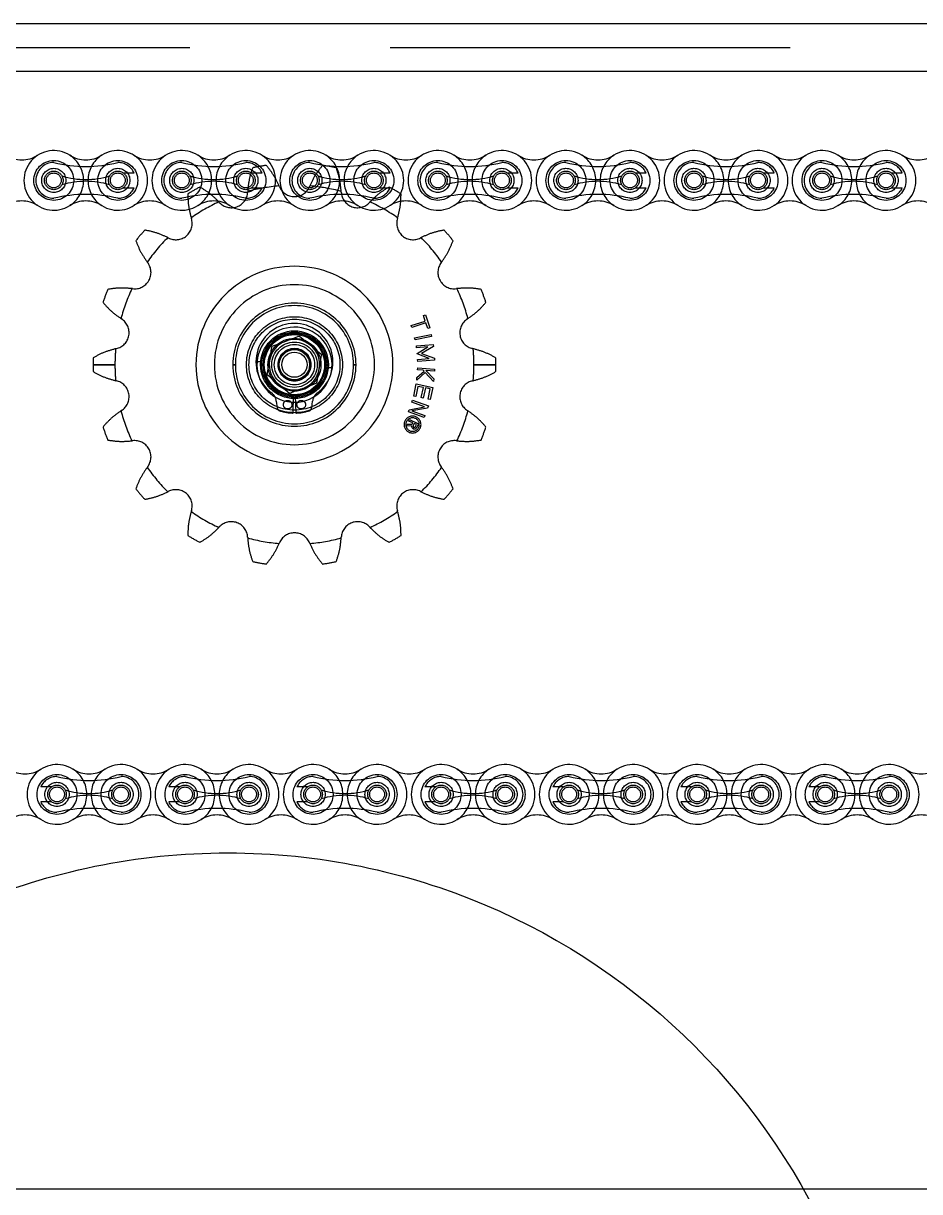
# Model space of a CAD drawing. Header units: metres. Extents: x 0 to 21025, y 0 to 14850.
# Drawn here: x 5705.9 to 5883.7, y 13054.9 to 13286.7 of the extents above; entities that cross this region are included whole.
import ezdxf

# ---------------------------------------------------------------- set-up
doc = ezdxf.new("R2010")
doc.units = ezdxf.units.M
doc.header["$LTSCALE"] = 25
doc.linetypes.add('HIDDEN2', pattern=[4.7625, 3.175, -1.5875])
doc.linetypes.add('PHANTOM', pattern=[63.5, 31.75, -6.35, 6.35, -6.35, 6.35, -6.35])
for name, color, linetype in [('SL4', 4, 'Continuous'), ('SRE', 2, 'PHANTOM'), ('ST1', 7, 'HIDDEN2')]:
    doc.layers.add(name, color=color, linetype=linetype)

msp = doc.modelspace()

# ---------------------------------------------------------------- linework, layer by layer
at = {"layer": 'SL4'}
for p, q in [((5540.514, 13286.681), (6485.517, 13286.681)), ((6490.514, 13277.156), (5540.514, 13277.156)), ((5755.232, 13222.639), (5757.94, 13223.641)), ((5760.647, 13224.642), (5762.868, 13222.798)), ((5758.701, 13213.26), (5756.48, 13215.104)), ((5764.116, 13215.263), (5761.409, 13214.262)), ((5588.014, 13055.444), (6490.514, 13055.444))]:
    msp.add_line(p, q, dxfattribs=at)
for radius in [6, 3, 2.5]:
    msp.add_circle((5759.674, 13218.951), radius, dxfattribs=at)
for start, end in [(110.29785, 170.29785), (50.29785, 110.29785), (350.29785, 50.29785), (170.29785, 230.29785), (290.29785, 350.29785), (230.29785, 290.29785)]:
    msp.add_arc((5759.674, 13218.951), 5, start, end, dxfattribs=at)
for points, knots in [([(5754.746, 13219.794), (5754.79, 13220.053), (5754.955, 13221.016), (5755.115, 13221.953), (5755.232, 13222.639)], [0, 0, 0, 0, 0.2686336, 1, 1, 1, 1]), ([(5757.94, 13223.641), (5758.004, 13223.664), (5758.918, 13224.003), (5759.814, 13224.334), (5760.647, 13224.642)], [0, 0, 0, 0, 0.0702006, 1, 1, 1, 1]), ([(5762.868, 13222.798), (5762.921, 13222.754), (5763.671, 13222.132), (5764.406, 13221.521), (5765.089, 13220.954)], [0, 0, 0, 0, 0.0702006, 1, 1, 1, 1]), ([(5764.603, 13218.109), (5764.647, 13218.367), (5764.812, 13219.33), (5764.972, 13220.268), (5765.089, 13220.954)], [0, 0, 0, 0, 0.26863361, 1, 1, 1, 1]), ([(5754.259, 13216.948), (5754.3, 13217.187), (5754.459, 13218.115), (5754.623, 13219.078), (5754.746, 13219.794)], [0, 0, 0, 0, 0.2575513, 1, 1, 1, 1]), ([(5764.116, 13215.263), (5764.157, 13215.502), (5764.316, 13216.429), (5764.48, 13217.393), (5764.603, 13218.109)], [0, 0, 0, 0, 0.2575513, 1, 1, 1, 1]), ([(5756.48, 13215.104), (5756.428, 13215.148), (5755.678, 13215.771), (5754.943, 13216.381), (5754.259, 13216.948)], [0, 0, 0, 0, 0.07020058, 1, 1, 1, 1]), ([(5761.409, 13214.262), (5761.344, 13214.238), (5760.43, 13213.9), (5759.534, 13213.568), (5758.701, 13213.26)], [0, 0, 0, 0, 0.0702006, 1, 1, 1, 1])]:
    msp.add_open_spline(points, degree=3, knots=knots, dxfattribs=at)
at = {"layer": 'SRE'}
msp.add_circle((5746.457, 12991.039), 131.043, dxfattribs=at)
at = {"layer": 'ST1'}
for p, q in [((5540.514, 13281.919), (6540.514, 13281.919)), ((6540.514, 13277.156), (5540.514, 13277.156)), ((5725.735, 13256.997), (5727.859, 13256.997)), ((5751.135, 13256.997), (5753.259, 13256.997)), ((5776.535, 13256.997), (5778.659, 13256.997)), ((5801.935, 13256.997), (5804.059, 13256.997)), ((5827.335, 13256.997), (5829.459, 13256.997)), ((5852.735, 13256.997), (5854.859, 13256.997)), ((5878.135, 13256.997), (5880.259, 13256.997)), ((5725.735, 13254.045), (5727.859, 13254.045)), ((5751.135, 13254.045), (5753.259, 13254.045)), ((5776.535, 13254.045), (5778.659, 13254.045)), ((5801.935, 13254.045), (5804.059, 13254.045)), ((5827.335, 13254.045), (5829.459, 13254.045)), ((5852.735, 13254.045), (5854.859, 13254.045)), ((5878.135, 13254.045), (5880.259, 13254.045)), ((5782.842, 13226.705), (5785.633, 13227.613)), ((5785.757, 13227.231), (5782.966, 13226.324)), ((5785.271, 13228.724), (5785.662, 13228.851)), ((5785.633, 13227.613), (5785.271, 13228.724)), ((5785.662, 13228.851), (5786.509, 13226.249)), ((5786.119, 13226.122), (5785.757, 13227.231)), ((5782.966, 13226.324), (5782.842, 13226.705)), ((5783.52, 13224.268), (5786.791, 13224.967)), ((5786.509, 13226.249), (5786.119, 13226.122)), ((5786.791, 13224.967), (5786.875, 13224.575)), ((5783.604, 13223.875), (5783.52, 13224.268)), ((5786.875, 13224.575), (5783.604, 13223.875)), ((5783.868, 13222.686), (5787.2, 13222.985)), ((5783.903, 13222.287), (5783.868, 13222.686)), ((5787.2, 13222.985), (5787.236, 13222.583)), ((5786.165, 13222.487), (5783.903, 13222.287)), ((5784.005, 13221.148), (5786.165, 13222.487)), ((5784.009, 13221.105), (5784.005, 13221.148)), ((5786.372, 13220.17), (5784.009, 13221.105)), ((5787.236, 13222.583), (5784.892, 13221.205)), ((5784.892, 13221.205), (5787.443, 13220.265)), ((5724.067, 13218.951), (5719.734, 13218.951)), ((5719.734, 13218.951), (5724.067, 13218.951)), ((5719.734, 13218.951), (5724.067, 13218.951)), ((5724.067, 13218.951), (5719.734, 13218.951)), ((5747.459, 13218.951), (5747.948, 13218.951)), ((5747.948, 13218.951), (5747.459, 13218.951)), ((5747.948, 13218.951), (5747.459, 13218.951)), ((5747.459, 13218.951), (5747.948, 13218.951)), ((5753.224, 13219.516), (5752.25, 13219.601)), ((5752.25, 13219.601), (5753.224, 13219.516)), ((5752.25, 13219.601), (5753.224, 13219.516)), ((5753.224, 13219.516), (5752.25, 13219.601)), ((5767.098, 13218.302), (5766.125, 13218.387)), ((5766.125, 13218.387), (5767.098, 13218.302)), ((5766.125, 13218.387), (5767.098, 13218.302)), ((5767.098, 13218.302), (5766.125, 13218.387)), ((5771.401, 13218.951), (5771.889, 13218.951)), ((5771.889, 13218.951), (5771.401, 13218.951)), ((5771.889, 13218.951), (5771.401, 13218.951)), ((5771.401, 13218.951), (5771.889, 13218.951)), ((5784.097, 13217.936), (5784.127, 13218.336)), ((5784.111, 13219.966), (5786.372, 13220.17)), ((5784.146, 13219.571), (5784.111, 13219.966)), ((5784.127, 13218.336), (5787.464, 13218.085)), ((5787.478, 13219.871), (5784.146, 13219.571)), ((5787.464, 13218.085), (5787.433, 13217.685)), ((5787.443, 13220.265), (5787.478, 13219.871)), ((5799.614, 13218.951), (5795.282, 13218.951)), ((5795.282, 13218.951), (5799.614, 13218.951)), ((5795.282, 13218.951), (5799.614, 13218.951)), ((5799.614, 13218.951), (5795.282, 13218.951)), ((5785.616, 13217.402), (5783.942, 13215.885)), ((5783.942, 13215.885), (5783.98, 13216.382)), ((5783.98, 13216.382), (5785.381, 13217.651)), ((5785.191, 13217.854), (5784.097, 13217.936)), ((5785.381, 13217.651), (5785.191, 13217.854)), ((5787.278, 13215.634), (5785.616, 13217.402)), ((5785.734, 13217.813), (5787.316, 13216.131)), ((5787.433, 13217.685), (5785.734, 13217.813)), ((5787.316, 13216.131), (5787.278, 13215.634)), ((5783.33, 13212.729), (5783.835, 13215.134)), ((5784.154, 13214.656), (5783.732, 13212.644)), ((5783.835, 13215.134), (5787.11, 13214.447)), ((5785.253, 13214.426), (5784.154, 13214.656)), ((5784.83, 13212.414), (5785.253, 13214.426)), ((5785.654, 13214.342), (5785.232, 13212.33)), ((5786.626, 13214.138), (5785.654, 13214.342)), ((5786.203, 13212.126), (5786.626, 13214.138)), ((5787.11, 13214.447), (5786.605, 13212.041)), ((5756.078, 13211.749), (5756.253, 13210.418)), ((5759.424, 13209.354), (5759.513, 13212.753)), ((5759.836, 13212.753), (5759.924, 13209.354)), ((5763.095, 13210.418), (5763.27, 13211.749)), ((5782.965, 13211.532), (5783.1, 13211.91)), ((5785.507, 13210.625), (5782.965, 13211.532)), ((5783.1, 13211.91), (5786.251, 13210.786)), ((5783.732, 13212.644), (5783.33, 13212.729)), ((5785.232, 13212.33), (5784.83, 13212.414)), ((5786.605, 13212.041), (5786.203, 13212.126)), ((5782.275, 13209.595), (5782.427, 13210.023)), ((5785.427, 13208.473), (5782.275, 13209.595)), ((5782.427, 13210.023), (5785.507, 13210.625)), ((5786.092, 13210.341), (5782.952, 13209.779)), ((5782.952, 13209.779), (5785.561, 13208.851)), ((5785.561, 13208.851), (5785.427, 13208.473)), ((5786.251, 13210.786), (5786.092, 13210.341)), ((5781.873, 13206.778), (5782.043, 13207.138)), ((5782.902, 13206.802), (5781.873, 13206.778)), ((5782.043, 13207.138), (5783.024, 13207.161)), ((5782.378, 13207.765), (5782.519, 13208.062)), ((5783.139, 13207.405), (5782.378, 13207.765)), ((5782.519, 13208.062), (5784.288, 13207.225)), ((5783.024, 13207.161), (5783.139, 13207.405)), ((5783.35, 13206.556), (5783.216, 13206.274)), ((5783.224, 13206.27), (5783.358, 13206.553)), ((5783.427, 13207.282), (5783.237, 13206.881)), ((5783.87, 13207.072), (5783.427, 13207.282)), ((5783.683, 13206.676), (5783.87, 13207.072)), ((5784.288, 13207.225), (5783.977, 13206.568)), ((5711.46, 13135.162), (5709.337, 13135.162)), ((5736.86, 13135.162), (5734.737, 13135.162)), ((5762.26, 13135.162), (5760.137, 13135.162)), ((5787.66, 13135.162), (5785.537, 13135.162)), ((5813.06, 13135.162), (5810.937, 13135.162)), ((5838.46, 13135.162), (5836.337, 13135.162)), ((5863.86, 13135.162), (5861.737, 13135.162)), ((5711.46, 13132.21), (5709.337, 13132.21)), ((5736.86, 13132.21), (5734.737, 13132.21)), ((5762.26, 13132.21), (5760.137, 13132.21)), ((5787.66, 13132.21), (5785.537, 13132.21)), ((5813.06, 13132.21), (5810.937, 13132.21)), ((5838.46, 13132.21), (5836.337, 13132.21)), ((5863.86, 13132.21), (5861.737, 13132.21)), ((5540.514, 13055.444), (6540.514, 13055.444))]:
    msp.add_line(p, q, dxfattribs=at)
for centre, radius in [((5711.928, 13255.521), 3.96), ((5711.928, 13255.521), 2.399), ((5711.928, 13255.521), 1.845), ((5724.628, 13255.521), 3.96), ((5724.628, 13255.521), 2.399), ((5724.628, 13255.521), 1.845), ((5737.328, 13255.521), 3.96), ((5737.328, 13255.521), 2.399), ((5737.328, 13255.521), 1.845), ((5750.028, 13255.521), 3.96), ((5750.028, 13255.521), 2.399), ((5750.028, 13255.521), 1.845), ((5762.728, 13255.521), 3.96), ((5762.728, 13255.521), 2.398), ((5762.728, 13255.521), 1.845), ((5775.428, 13255.521), 3.96), ((5775.428, 13255.521), 2.398), ((5775.428, 13255.521), 1.845), ((5788.128, 13255.521), 3.96), ((5788.128, 13255.521), 2.398), ((5788.128, 13255.521), 1.845), ((5800.828, 13255.521), 3.96), ((5800.828, 13255.521), 2.398), ((5800.828, 13255.521), 1.845), ((5813.528, 13255.521), 3.96), ((5813.528, 13255.521), 2.399), ((5813.528, 13255.521), 1.845), ((5826.228, 13255.521), 3.96), ((5826.228, 13255.521), 2.399), ((5826.228, 13255.521), 1.845), ((5838.928, 13255.521), 3.96), ((5838.928, 13255.521), 2.399), ((5838.928, 13255.521), 1.845), ((5851.628, 13255.521), 3.96), ((5851.628, 13255.521), 2.399), ((5851.628, 13255.521), 1.845), ((5864.328, 13255.521), 3.96), ((5864.328, 13255.521), 2.398), ((5864.328, 13255.521), 1.845), ((5877.028, 13255.521), 3.96), ((5877.028, 13255.521), 2.398), ((5877.028, 13255.521), 1.845), ((5711.928, 13255.521), 1.476), ((5724.628, 13255.521), 1.476), ((5737.328, 13255.521), 1.476), ((5750.028, 13255.521), 1.476), ((5762.728, 13255.521), 1.476), ((5775.428, 13255.521), 1.476), ((5788.128, 13255.521), 1.476), ((5800.828, 13255.521), 1.476), ((5813.528, 13255.521), 1.476), ((5826.228, 13255.521), 1.476), ((5838.928, 13255.521), 1.476), ((5851.628, 13255.521), 1.476), ((5864.328, 13255.521), 1.476), ((5877.028, 13255.521), 1.476), ((5759.674, 13218.951), 9.525), ((5759.674, 13218.951), 9.025), ((5759.674, 13218.951), 6.725), ((5759.674, 13218.951), 6.725), ((5759.674, 13218.951), 6.475), ((5759.674, 13218.951), 6.2), ((5759.674, 13218.951), 5.975), ((5759.674, 13218.951), 5.25), ((5759.674, 13218.951), 5.25), ((5759.674, 13218.951), 4.5), ((5759.674, 13218.951), 4), ((5759.674, 13218.951), 3.25), ((5759.674, 13218.951), 3.25), ((5759.674, 13218.951), 3.2), ((5758.324, 13211.015), 0.85), ((5761.024, 13211.015), 0.85), ((5712.567, 13133.686), 3.96), ((5725.267, 13133.686), 3.96), ((5737.967, 13133.686), 3.96), ((5750.667, 13133.686), 3.96), ((5763.367, 13133.686), 3.96), ((5776.067, 13133.686), 3.96), ((5788.767, 13133.686), 3.96), ((5801.467, 13133.686), 3.96), ((5814.167, 13133.686), 3.96), ((5826.867, 13133.686), 3.96), ((5839.567, 13133.686), 3.96), ((5852.267, 13133.686), 3.96), ((5864.967, 13133.686), 3.96), ((5877.667, 13133.686), 3.96), ((5712.567, 13133.686), 2.398), ((5712.567, 13133.686), 1.845), ((5712.567, 13133.686), 1.476), ((5725.267, 13133.686), 2.398), ((5725.267, 13133.686), 1.845), ((5725.267, 13133.686), 1.476), ((5737.967, 13133.686), 2.399), ((5737.967, 13133.686), 1.845), ((5737.967, 13133.686), 1.476), ((5750.667, 13133.686), 2.399), ((5750.667, 13133.686), 1.845), ((5750.667, 13133.686), 1.476), ((5763.367, 13133.686), 2.398), ((5763.367, 13133.686), 1.845), ((5763.367, 13133.686), 1.476), ((5776.067, 13133.686), 2.398), ((5776.067, 13133.686), 1.845), ((5776.067, 13133.686), 1.476), ((5788.767, 13133.686), 2.398), ((5788.767, 13133.686), 1.845), ((5788.767, 13133.686), 1.476), ((5801.467, 13133.686), 2.398), ((5801.467, 13133.686), 1.845), ((5801.467, 13133.686), 1.476), ((5814.167, 13133.686), 2.398), ((5814.167, 13133.686), 1.845), ((5814.167, 13133.686), 1.476), ((5826.867, 13133.686), 2.398), ((5826.867, 13133.686), 1.845), ((5826.867, 13133.686), 1.476), ((5839.567, 13133.686), 2.399), ((5839.567, 13133.686), 1.845), ((5839.567, 13133.686), 1.476), ((5852.267, 13133.686), 2.399), ((5852.267, 13133.686), 1.845), ((5852.267, 13133.686), 1.476), ((5864.967, 13133.686), 2.399), ((5864.967, 13133.686), 1.845), ((5864.967, 13133.686), 1.476), ((5877.667, 13133.686), 2.399), ((5877.667, 13133.686), 1.845), ((5877.667, 13133.686), 1.476)]:
    msp.add_circle(centre, radius, dxfattribs=at)
for centre, radius, start, end in [((5705.578, 13265.514), 5.92, 237.56669, 302.43331), ((5711.928, 13255.521), 5.92, 57.56669, 302.43331), ((5718.278, 13265.514), 5.92, 237.56669, 302.43331), ((5711.928, 13255.521), 5.92, 302.43324, 57.56676), ((5724.628, 13255.521), 5.92, 122.43324, 237.56676), ((5724.628, 13255.521), 5.92, 237.56669, 122.43331), ((5730.978, 13265.514), 5.92, 237.56669, 302.43331), ((5737.328, 13255.521), 5.92, 57.56669, 302.43331), ((5743.678, 13265.514), 5.92, 237.56669, 302.43331), ((5737.328, 13255.521), 5.92, 302.43324, 57.56676), ((5750.028, 13255.521), 5.92, 122.43324, 237.56676), ((5750.028, 13255.521), 5.92, 237.56669, 122.43331), ((5756.378, 13265.514), 5.92, 237.56669, 302.43331), ((5762.728, 13255.521), 5.92, 57.56669, 302.43331), ((5769.078, 13265.514), 5.92, 237.56669, 302.43331), ((5762.728, 13255.521), 5.92, 302.43324, 57.56676), ((5775.428, 13255.521), 5.92, 122.43324, 237.56676), ((5775.428, 13255.521), 5.92, 237.56669, 122.43331), ((5781.778, 13265.514), 5.92, 237.56669, 302.43331), ((5788.128, 13255.521), 5.92, 57.56669, 302.43331), ((5794.478, 13265.514), 5.92, 237.56669, 302.43331), ((5788.128, 13255.521), 5.92, 302.43324, 57.56676), ((5800.828, 13255.521), 5.92, 122.43324, 237.56676), ((5800.828, 13255.521), 5.92, 237.56669, 122.43331), ((5807.178, 13265.514), 5.92, 237.56669, 302.43331), ((5813.528, 13255.521), 5.92, 57.56669, 302.43331), ((5819.878, 13265.514), 5.92, 237.56669, 302.43331), ((5813.528, 13255.521), 5.92, 302.43324, 57.56676), ((5826.228, 13255.521), 5.92, 122.43324, 237.56676), ((5826.228, 13255.521), 5.92, 237.56669, 122.43331), ((5832.578, 13265.514), 5.92, 237.56669, 302.43331), ((5838.928, 13255.521), 5.92, 57.56669, 302.43331), ((5845.278, 13265.514), 5.92, 237.56669, 302.43331), ((5838.928, 13255.521), 5.92, 302.43324, 57.56676), ((5851.628, 13255.521), 5.92, 122.43324, 237.56676), ((5851.628, 13255.521), 5.92, 237.56669, 122.43331), ((5857.978, 13265.514), 5.92, 237.56669, 302.43331), ((5864.328, 13255.521), 5.92, 57.56669, 302.43331), ((5870.678, 13265.514), 5.92, 237.56669, 302.43331), ((5864.328, 13255.521), 5.92, 302.43324, 57.56676), ((5877.028, 13255.521), 5.92, 122.43324, 237.56676), ((5877.028, 13255.521), 5.92, 237.56669, 122.43331), ((5883.378, 13265.514), 5.92, 237.56669, 302.43331), ((5711.928, 13255.521), 3.552, 90, 270), ((5718.278, 13284.618), 26.322, 256.04015, 283.95985), ((5724.628, 13255.521), 3.552, 24.55336, 90), ((5737.328, 13255.521), 3.552, 90, 270), ((5743.678, 13284.618), 26.322, 256.04015, 283.95985), ((5750.028, 13255.521), 3.552, 24.55336, 90), ((5759.674, 13218.951), 39.94, 98.03204, 101.96796), ((5762.728, 13255.521), 3.552, 90, 270), ((5769.078, 13284.618), 26.322, 256.04015, 283.95985), ((5759.674, 13218.951), 39.94, 78.03204, 81.96796), ((5775.428, 13255.521), 3.552, 24.55336, 90), ((5788.128, 13255.521), 3.552, 90, 270), ((5794.478, 13284.618), 26.322, 256.04015, 283.95985), ((5800.828, 13255.521), 3.552, 24.55336, 90), ((5813.528, 13255.521), 3.552, 90, 270), ((5819.878, 13284.618), 26.322, 256.04015, 283.95985), ((5826.228, 13255.521), 3.552, 24.55336, 90), ((5838.928, 13255.521), 3.552, 90, 270), ((5845.278, 13284.618), 26.322, 256.04015, 283.95985), ((5851.628, 13255.521), 3.552, 24.55336, 90), ((5864.328, 13255.521), 3.552, 90, 270), ((5870.678, 13284.618), 26.322, 256.04015, 283.95985), ((5877.028, 13255.521), 3.552, 24.55336, 90), ((5718.278, 13271.874), 16.175, 252.993, 287.007), ((5718.278, 13239.169), 16.175, 72.993, 107.007), ((5743.678, 13271.874), 16.175, 252.993, 287.007), ((5743.678, 13239.169), 16.175, 72.993, 107.007), ((5769.078, 13271.874), 16.175, 252.993, 287.007), ((5769.078, 13239.169), 16.175, 72.993, 107.007), ((5794.478, 13271.874), 16.175, 252.993, 287.007), ((5794.478, 13239.169), 16.175, 72.993, 107.007), ((5819.878, 13271.874), 16.175, 252.993, 287.007), ((5819.878, 13239.169), 16.175, 72.993, 107.007), ((5845.278, 13271.874), 16.175, 252.993, 287.007), ((5845.278, 13239.169), 16.175, 72.993, 107.007), ((5870.678, 13271.874), 16.175, 252.993, 287.007), ((5870.678, 13239.169), 16.175, 72.993, 107.007), ((5718.278, 13226.424), 26.322, 76.04015, 103.95985), ((5724.628, 13255.521), 3.552, 270, 335.44664), ((5743.678, 13226.424), 26.322, 76.04015, 103.95985), ((5759.674, 13218.951), 39.94, 118.03204, 121.96796), ((5747.157, 13253.341), 3.238, 222.5, 357.5), ((5750.028, 13255.521), 3.552, 270, 335.44664), ((5765.768, 13252.529), 15.39, 177.01769, 177.5), ((5759.674, 13218.951), 35.607, 94.90066, 105.09934), ((5759.674, 13218.951), 35.607, 94.90066, 105.09934), ((5759.674, 13218.951), 35.607, 94.90066, 105.09934), ((5759.674, 13218.951), 35.607, 94.90066, 105.09934), ((5742.464, 13248.42), 15.39, 22.5, 22.98231), ((5759.674, 13255.548), 3.238, 202.5, 337.5), ((5776.884, 13248.42), 15.39, 157.01769, 157.5), ((5759.674, 13218.951), 35.607, 74.90066, 85.09934), ((5759.674, 13218.951), 35.607, 74.90066, 85.09934), ((5759.674, 13218.951), 35.607, 74.90066, 85.09934), ((5759.674, 13218.951), 35.607, 74.90066, 85.09934), ((5769.078, 13226.424), 26.322, 76.04015, 103.95985), ((5753.581, 13252.529), 15.39, 2.5, 2.98231), ((5772.191, 13253.341), 3.238, 182.5, 317.5), ((5775.428, 13255.521), 3.552, 270, 335.44664), ((5759.674, 13218.951), 39.94, 58.03204, 61.96796), ((5794.478, 13226.424), 26.322, 76.04015, 103.95985), ((5800.828, 13255.521), 3.552, 270, 335.44664), ((5819.878, 13226.424), 26.322, 76.04015, 103.95985), ((5826.228, 13255.521), 3.552, 270, 335.44664), ((5845.278, 13226.424), 26.322, 76.04015, 103.95985), ((5851.628, 13255.521), 3.552, 270, 335.44664), ((5870.678, 13226.424), 26.322, 76.04015, 103.95985), ((5877.028, 13255.521), 3.552, 270, 335.44664), ((5705.578, 13245.528), 5.92, 57.56669, 122.43331), ((5718.278, 13245.528), 5.92, 57.56669, 122.43331), ((5730.978, 13245.528), 5.92, 57.56669, 122.43331), ((5759.674, 13218.951), 35.607, 114.90066, 125.09934), ((5759.674, 13218.951), 35.607, 114.90066, 125.09934), ((5759.674, 13218.951), 35.607, 114.90066, 125.09934), ((5759.674, 13218.951), 35.607, 114.90066, 125.09934), ((5743.678, 13245.528), 5.92, 57.56669, 122.43331), ((5733.423, 13240.756), 15.39, 42.5, 42.98231), ((5756.378, 13245.528), 5.92, 57.56669, 122.43331), ((5769.078, 13245.528), 5.92, 57.56669, 122.43331), ((5785.925, 13240.756), 15.39, 137.01769, 137.5), ((5759.674, 13218.951), 35.607, 54.90066, 65.09934), ((5759.674, 13218.951), 35.607, 54.90066, 65.09934), ((5759.674, 13218.951), 35.607, 54.90066, 65.09934), ((5759.674, 13218.951), 35.607, 54.90066, 65.09934), ((5781.778, 13245.528), 5.92, 57.56669, 122.43331), ((5794.478, 13245.528), 5.92, 57.56669, 122.43331), ((5807.178, 13245.528), 5.92, 57.56669, 122.43331), ((5819.878, 13245.528), 5.92, 57.56669, 122.43331), ((5832.578, 13245.528), 5.92, 57.56669, 122.43331), ((5845.278, 13245.528), 5.92, 57.56669, 122.43331), ((5857.978, 13245.528), 5.92, 57.56669, 122.43331), ((5870.678, 13245.528), 5.92, 57.56669, 122.43331), ((5883.378, 13245.528), 5.92, 57.56669, 122.43331), ((5736.15, 13246.986), 3.238, 242.5, 17.5), ((5753.916, 13252.588), 15.39, 197.01769, 197.5), ((5783.198, 13246.986), 3.238, 162.5, 297.5), ((5765.432, 13252.588), 15.39, 342.5, 342.98231), ((5759.674, 13218.951), 39.94, 138.03204, 141.96796), ((5759.674, 13218.951), 35.607, 134.90066, 145.09934), ((5759.674, 13218.951), 35.607, 134.90066, 145.09934), ((5759.674, 13218.951), 35.607, 134.90066, 145.09934), ((5759.674, 13218.951), 35.607, 134.90066, 145.09934), ((5727.548, 13230.463), 15.39, 62.5, 62.98231), ((5791.8, 13230.463), 15.39, 117.01769, 117.5), ((5759.674, 13218.951), 35.607, 34.90066, 45.09934), ((5759.674, 13218.951), 35.607, 34.90066, 45.09934), ((5759.674, 13218.951), 35.607, 34.90066, 45.09934), ((5759.674, 13218.951), 35.607, 34.90066, 45.09934), ((5759.674, 13218.951), 39.94, 38.03204, 41.96796), ((5727.98, 13237.25), 3.238, 262.5, 37.5), ((5742.759, 13248.59), 15.39, 217.01769, 217.5), ((5791.368, 13237.25), 3.238, 142.5, 277.5), ((5776.589, 13248.59), 15.39, 322.5, 322.98231), ((5759.674, 13218.951), 19.544, 0, 180), ((5759.674, 13218.951), 15.88, 0, 180), ((5759.674, 13218.951), 39.94, 158.03204, 161.96796), ((5759.674, 13218.951), 35.607, 154.90066, 165.09934), ((5759.674, 13218.951), 35.607, 154.90066, 165.09934), ((5759.674, 13218.951), 35.607, 154.90066, 165.09934), ((5759.674, 13218.951), 35.607, 154.90066, 165.09934), ((5725.549, 13218.781), 15.39, 82.5, 82.98231), ((5793.8, 13218.781), 15.39, 97.01769, 97.5), ((5759.674, 13218.951), 35.607, 14.90066, 25.09934), ((5759.674, 13218.951), 35.607, 14.90066, 25.09934), ((5759.674, 13218.951), 35.607, 14.90066, 25.09934), ((5759.674, 13218.951), 35.607, 14.90066, 25.09934), ((5759.674, 13218.951), 39.94, 18.03204, 21.96796), ((5759.674, 13218.951), 12.215, 0, 180), ((5759.674, 13218.951), 11.726, 0, 180), ((5759.674, 13218.951), 11.726, 0, 180), ((5759.674, 13218.951), 11.726, 0, 180), ((5759.674, 13218.951), 11.726, 0, 180), ((5723.633, 13225.306), 3.238, 282.5, 57.5), ((5733.642, 13241.017), 15.39, 237.01769, 237.5), ((5795.715, 13225.306), 3.238, 122.5, 257.5), ((5785.706, 13241.017), 15.39, 302.5, 302.98231), ((5759.674, 13219.508), 7.643, 306.50645, 233.49355), ((5759.674, 13218.951), 7.452, 355, 175), ((5759.674, 13218.951), 7.452, 355, 175), ((5759.674, 13218.951), 7.452, 355, 175), ((5759.674, 13218.951), 7.452, 355, 175), ((5759.674, 13218.951), 6.2, 271.49225, 268.50775), ((5759.674, 13218.951), 39.94, 178.03204, 180), ((5759.674, 13218.951), 35.607, 174.90066, 180), ((5759.674, 13218.951), 35.607, 174.90066, 180), ((5759.674, 13218.951), 35.607, 174.90066, 180), ((5759.674, 13218.951), 35.607, 174.90066, 180), ((5727.665, 13207.119), 15.39, 102.5, 102.98231), ((5791.683, 13207.119), 15.39, 77.01769, 77.5), ((5759.674, 13218.951), 35.607, 0, 5.09934), ((5759.674, 13218.951), 35.607, 0, 5.09934), ((5759.674, 13218.951), 35.607, 0, 5.09934), ((5759.674, 13218.951), 35.607, 0, 5.09934), ((5759.674, 13218.951), 39.94, 0, 1.96796), ((5759.674, 13218.951), 39.94, 180, 181.96796), ((5759.674, 13218.951), 35.607, 180, 185.09934), ((5759.674, 13218.951), 35.607, 180, 185.09934), ((5759.674, 13218.951), 35.607, 180, 185.09934), ((5759.674, 13218.951), 35.607, 180, 185.09934), ((5759.674, 13218.951), 19.544, 180, 0), ((5759.674, 13218.951), 15.88, 180, 0), ((5759.674, 13218.951), 12.215, 180, 0), ((5759.674, 13218.951), 11.726, 180, 0), ((5759.674, 13218.951), 11.726, 180, 0), ((5759.674, 13218.951), 11.726, 180, 0), ((5759.674, 13218.951), 11.726, 180, 0), ((5759.674, 13218.951), 7.452, 175, 355), ((5759.674, 13218.951), 7.452, 175, 355), ((5759.674, 13218.951), 7.452, 175, 355), ((5759.674, 13218.951), 7.452, 175, 355), ((5759.674, 13218.951), 35.607, 354.90066, 0), ((5759.674, 13218.951), 35.607, 354.90066, 0), ((5759.674, 13218.951), 35.607, 354.90066, 0), ((5759.674, 13218.951), 35.607, 354.90066, 0), ((5759.674, 13218.951), 39.94, 358.03204, 0), ((5727.665, 13230.783), 15.39, 257.01769, 257.5), ((5723.633, 13212.596), 3.238, 302.5, 77.5), ((5795.715, 13212.596), 3.238, 102.5, 237.5), ((5791.683, 13230.783), 15.39, 282.5, 282.98231), ((5753.7, 13211.436), 2.398, 7.5, 53.49355), ((5765.648, 13211.436), 2.398, 126.50645, 172.5), ((5733.642, 13196.885), 15.39, 122.5, 122.98231), ((5759.674, 13218.951), 35.607, 194.90066, 205.09934), ((5759.674, 13218.951), 35.607, 194.90066, 205.09934), ((5759.674, 13218.951), 35.607, 194.90066, 205.09934), ((5759.674, 13218.951), 35.607, 194.90066, 205.09934), ((5756.997, 13210.516), 0.75, 187.5, 252.39018), ((5759.674, 13218.951), 9.6, 252.39018, 268.50775), ((5759.674, 13218.951), 9.6, 271.49225, 287.60982), ((5762.352, 13210.516), 0.75, 287.60982, 352.5), ((5783.109, 13207.071), 1.673, 90, 270), ((5783.109, 13207.071), 1.673, 270, 90), ((5759.674, 13218.951), 35.607, 334.90066, 345.09934), ((5759.674, 13218.951), 35.607, 334.90066, 345.09934), ((5759.674, 13218.951), 35.607, 334.90066, 345.09934), ((5759.674, 13218.951), 35.607, 334.90066, 345.09934), ((5785.706, 13196.885), 15.39, 57.01769, 57.5), ((5759.674, 13218.951), 39.94, 198.03204, 201.96796), ((5783.109, 13207.071), 1.339, 90, 270), ((5783.459, 13206.776), 0.558, 177.38053, 244.22985), ((5783.109, 13207.071), 1.339, 270, 90), ((5783.459, 13206.776), 0.245, 154.69547, 243.64226), ((5783.459, 13206.776), 0.558, 245.12571, 338.07454), ((5783.459, 13206.776), 0.245, 245.69677, 336.02659), ((5759.674, 13218.951), 39.94, 338.03204, 341.96796), ((5725.549, 13219.122), 15.39, 277.01769, 277.5), ((5727.98, 13200.653), 3.238, 322.5, 97.5), ((5791.368, 13200.653), 3.238, 82.5, 217.5), ((5793.8, 13219.122), 15.39, 262.5, 262.98231), ((5742.759, 13189.312), 15.39, 142.5, 142.98231), ((5759.674, 13218.951), 35.607, 214.90066, 225.09934), ((5759.674, 13218.951), 35.607, 214.90066, 225.09934), ((5759.674, 13218.951), 35.607, 214.90066, 225.09934), ((5759.674, 13218.951), 35.607, 214.90066, 225.09934), ((5759.674, 13218.951), 35.607, 314.90066, 325.09934), ((5759.674, 13218.951), 35.607, 314.90066, 325.09934), ((5759.674, 13218.951), 35.607, 314.90066, 325.09934), ((5759.674, 13218.951), 35.607, 314.90066, 325.09934), ((5776.589, 13189.312), 15.39, 37.01769, 37.5), ((5759.674, 13218.951), 39.94, 218.03204, 221.96796), ((5727.548, 13207.44), 15.39, 297.01769, 297.5), ((5736.15, 13190.916), 3.238, 342.5, 117.5), ((5783.198, 13190.916), 3.238, 62.5, 197.5), ((5791.8, 13207.44), 15.39, 242.5, 242.98231), ((5759.674, 13218.951), 39.94, 318.03204, 321.96796), ((5753.916, 13185.315), 15.39, 162.5, 162.98231), ((5759.674, 13218.951), 35.607, 234.90066, 245.09934), ((5759.674, 13218.951), 35.607, 234.90066, 245.09934), ((5759.674, 13218.951), 35.607, 234.90066, 245.09934), ((5759.674, 13218.951), 35.607, 234.90066, 245.09934), ((5759.674, 13218.951), 35.607, 294.90066, 305.09934), ((5759.674, 13218.951), 35.607, 294.90066, 305.09934), ((5759.674, 13218.951), 35.607, 294.90066, 305.09934), ((5759.674, 13218.951), 35.607, 294.90066, 305.09934), ((5765.432, 13185.315), 15.39, 17.01769, 17.5), ((5733.423, 13197.146), 15.39, 317.01769, 317.5), ((5747.157, 13184.561), 3.238, 2.5, 137.5), ((5759.674, 13182.354), 3.238, 22.5, 157.5), ((5772.191, 13184.561), 3.238, 42.5, 177.5), ((5785.925, 13197.146), 15.39, 222.5, 222.98231), ((5759.674, 13218.951), 39.94, 238.03204, 241.96796), ((5765.768, 13185.374), 15.39, 182.5, 182.98231), ((5759.674, 13218.951), 35.607, 254.90066, 265.09934), ((5759.674, 13218.951), 35.607, 254.90066, 265.09934), ((5759.674, 13218.951), 35.607, 254.90066, 265.09934), ((5759.674, 13218.951), 35.607, 254.90066, 265.09934), ((5742.464, 13189.483), 15.39, 337.01769, 337.5), ((5776.884, 13189.483), 15.39, 202.5, 202.98231), ((5759.674, 13218.951), 35.607, 274.90066, 285.09934), ((5759.674, 13218.951), 35.607, 274.90066, 285.09934), ((5759.674, 13218.951), 35.607, 274.90066, 285.09934), ((5759.674, 13218.951), 35.607, 274.90066, 285.09934), ((5753.581, 13185.374), 15.39, 357.01769, 357.5), ((5759.674, 13218.951), 39.94, 298.03204, 301.96796), ((5759.674, 13218.951), 39.94, 258.03204, 261.96796), ((5759.674, 13218.951), 39.94, 278.03204, 281.96796), ((5712.567, 13133.686), 5.92, 57.56669, 302.43331), ((5725.267, 13133.686), 5.92, 237.56669, 122.43331), ((5737.967, 13133.686), 5.92, 57.56669, 302.43331), ((5750.667, 13133.686), 5.92, 237.56669, 122.43331), ((5763.367, 13133.686), 5.92, 57.56669, 302.43331), ((5776.067, 13133.686), 5.92, 237.56669, 122.43331), ((5788.767, 13133.686), 5.92, 57.56669, 302.43331), ((5801.467, 13133.686), 5.92, 237.56669, 122.43331), ((5814.167, 13133.686), 5.92, 57.56669, 302.43331), ((5826.867, 13133.686), 5.92, 237.56669, 122.43331), ((5839.567, 13133.686), 5.92, 57.56669, 302.43331), ((5852.267, 13133.686), 5.92, 237.56669, 122.43331), ((5864.967, 13133.686), 5.92, 57.56669, 302.43331), ((5877.667, 13133.686), 5.92, 237.56669, 122.43331), ((5706.217, 13143.679), 5.92, 237.56669, 302.43331), ((5712.567, 13133.686), 3.552, 90, 155.44664), ((5718.917, 13162.783), 26.322, 256.04015, 283.95985), ((5718.917, 13143.679), 5.92, 237.56669, 302.43331), ((5712.567, 13133.686), 5.92, 302.43324, 57.56676), ((5725.267, 13133.686), 5.92, 122.43324, 237.56676), ((5725.267, 13133.686), 3.552, 270, 90), ((5731.617, 13143.679), 5.92, 237.56669, 302.43331), ((5737.967, 13133.686), 3.552, 90, 155.44664), ((5744.317, 13162.783), 26.322, 256.04015, 283.95985), ((5744.317, 13143.679), 5.92, 237.56669, 302.43331), ((5737.967, 13133.686), 5.92, 302.43324, 57.56676), ((5750.667, 13133.686), 5.92, 122.43324, 237.56676), ((5750.667, 13133.686), 3.552, 270, 90), ((5757.017, 13143.679), 5.92, 237.56669, 302.43331), ((5763.367, 13133.686), 3.552, 90, 155.44664), ((5769.717, 13162.783), 26.322, 256.04015, 283.95985), ((5769.717, 13143.679), 5.92, 237.56669, 302.43331), ((5763.367, 13133.686), 5.92, 302.43324, 57.56676), ((5776.067, 13133.686), 5.92, 122.43324, 237.56676), ((5776.067, 13133.686), 3.552, 270, 90), ((5782.417, 13143.679), 5.92, 237.56669, 302.43331), ((5788.767, 13133.686), 3.552, 90, 155.44664), ((5795.117, 13162.783), 26.322, 256.04015, 283.95985), ((5795.117, 13143.679), 5.92, 237.56669, 302.43331), ((5788.767, 13133.686), 5.92, 302.43324, 57.56676), ((5801.467, 13133.686), 5.92, 122.43324, 237.56676), ((5801.467, 13133.686), 3.552, 270, 90), ((5807.817, 13143.679), 5.92, 237.56669, 302.43331), ((5814.167, 13133.686), 3.552, 90, 155.44664), ((5820.517, 13162.783), 26.322, 256.04015, 283.95985), ((5820.517, 13143.679), 5.92, 237.56669, 302.43331), ((5814.167, 13133.686), 5.92, 302.43324, 57.56676), ((5826.867, 13133.686), 5.92, 122.43324, 237.56676), ((5826.867, 13133.686), 3.552, 270, 90), ((5833.217, 13143.679), 5.92, 237.56669, 302.43331), ((5839.567, 13133.686), 3.552, 90, 155.44664), ((5845.917, 13162.783), 26.322, 256.04015, 283.95985), ((5845.917, 13143.679), 5.92, 237.56669, 302.43331), ((5839.567, 13133.686), 5.92, 302.43324, 57.56676), ((5852.267, 13133.686), 5.92, 122.43324, 237.56676), ((5852.267, 13133.686), 3.552, 270, 90), ((5858.617, 13143.679), 5.92, 237.56669, 302.43331), ((5864.967, 13133.686), 3.552, 90, 155.44664), ((5871.317, 13162.783), 26.322, 256.04015, 283.95985), ((5871.317, 13143.679), 5.92, 237.56669, 302.43331), ((5864.967, 13133.686), 5.92, 302.43324, 57.56676), ((5877.667, 13133.686), 5.92, 122.43324, 237.56676), ((5877.667, 13133.686), 3.552, 270, 90), ((5884.017, 13143.679), 5.92, 237.56669, 302.43331), ((5718.917, 13150.039), 16.175, 252.993, 287.007), ((5744.317, 13150.039), 16.175, 252.993, 287.007), ((5769.717, 13150.039), 16.175, 252.993, 287.007), ((5795.117, 13150.039), 16.175, 252.993, 287.007), ((5820.517, 13150.039), 16.175, 252.993, 287.007), ((5845.917, 13150.039), 16.175, 252.993, 287.007), ((5871.317, 13150.039), 16.175, 252.993, 287.007), ((5712.567, 13133.686), 3.552, 204.55336, 270), ((5718.917, 13117.334), 16.175, 72.993, 107.007), ((5737.967, 13133.686), 3.552, 204.55336, 270), ((5744.317, 13117.334), 16.175, 72.993, 107.007), ((5763.367, 13133.686), 3.552, 204.55336, 270), ((5769.717, 13117.334), 16.175, 72.993, 107.007), ((5788.767, 13133.686), 3.552, 204.55336, 270), ((5795.117, 13117.334), 16.175, 72.993, 107.007), ((5814.167, 13133.686), 3.552, 204.55336, 270), ((5820.517, 13117.334), 16.175, 72.993, 107.007), ((5839.567, 13133.686), 3.552, 204.55336, 270), ((5845.917, 13117.334), 16.175, 72.993, 107.007), ((5864.967, 13133.686), 3.552, 204.55336, 270), ((5871.317, 13117.334), 16.175, 72.993, 107.007), ((5718.917, 13104.589), 26.322, 76.04015, 103.95985), ((5744.317, 13104.589), 26.322, 76.04015, 103.95985), ((5769.717, 13104.589), 26.322, 76.04015, 103.95985), ((5795.117, 13104.589), 26.322, 76.04015, 103.95985), ((5820.517, 13104.589), 26.322, 76.04015, 103.95985), ((5845.917, 13104.589), 26.322, 76.04015, 103.95985), ((5871.317, 13104.589), 26.322, 76.04015, 103.95985), ((5706.217, 13123.693), 5.92, 57.56669, 122.43331), ((5718.917, 13123.693), 5.92, 57.56669, 122.43331), ((5731.617, 13123.693), 5.92, 57.56669, 122.43331), ((5744.317, 13123.693), 5.92, 57.56669, 122.43331), ((5757.017, 13123.693), 5.92, 57.56669, 122.43331), ((5769.717, 13123.693), 5.92, 57.56669, 122.43331), ((5782.417, 13123.693), 5.92, 57.56669, 122.43331), ((5795.117, 13123.693), 5.92, 57.56669, 122.43331), ((5807.817, 13123.693), 5.92, 57.56669, 122.43331), ((5820.517, 13123.693), 5.92, 57.56669, 122.43331), ((5833.217, 13123.693), 5.92, 57.56669, 122.43331), ((5845.917, 13123.693), 5.92, 57.56669, 122.43331), ((5858.617, 13123.693), 5.92, 57.56669, 122.43331), ((5871.317, 13123.693), 5.92, 57.56669, 122.43331), ((5884.017, 13123.693), 5.92, 57.56669, 122.43331)]:
    msp.add_arc(centre, radius, start, end, dxfattribs=at)
for points, knots in [([(5751.392, 13258.023), (5751.137, 13257.274), (5750.628, 13255.776), (5750.475, 13254.145), (5750.399, 13253.329)], [0, 0, 0, 0, 0.50013333, 1, 1, 1, 1]), ([(5756.632, 13254.428), (5756.282, 13255.168), (5755.58, 13256.648), (5754.589, 13257.882), (5754.093, 13258.499)], [0, 0, 0, 0, 0.4994185, 1, 1, 1, 1]), ([(5765.255, 13258.499), (5764.759, 13257.882), (5763.768, 13256.649), (5763.067, 13255.168), (5762.716, 13254.428)], [0, 0, 0, 0, 0.5002609, 1, 1, 1, 1]), ([(5768.95, 13253.329), (5768.873, 13254.143), (5768.72, 13255.775), (5768.211, 13257.273), (5767.956, 13258.023)], [0, 0, 0, 0, 0.49909768, 1, 1, 1, 1]), ([(5738.528, 13252.834), (5738.545, 13252.043), (5738.579, 13250.461), (5738.993, 13248.876), (5739.2, 13248.084)], [0, 0, 0, 0, 0.5003717, 1, 1, 1, 1]), ([(5744.682, 13251.249), (5744.1, 13251.824), (5742.934, 13252.975), (5741.581, 13253.795), (5740.904, 13254.206)], [0, 0, 0, 0, 0.4994786, 1, 1, 1, 1]), ([(5778.445, 13254.206), (5777.767, 13253.795), (5776.414, 13252.975), (5775.249, 13251.824), (5774.667, 13251.249)], [0, 0, 0, 0, 0.500514, 1, 1, 1, 1]), ([(5780.148, 13248.084), (5780.355, 13248.875), (5780.769, 13250.461), (5780.803, 13252.042), (5780.82, 13252.834)], [0, 0, 0, 0, 0.4994271, 1, 1, 1, 1]), ([(5728.215, 13243.558), (5728.501, 13242.82), (5729.074, 13241.345), (5730.006, 13239.997), (5730.471, 13239.324)], [0, 0, 0, 0, 0.5005125, 1, 1, 1, 1]), ([(5734.54, 13244.173), (5733.796, 13244.514), (5732.307, 13245.198), (5730.755, 13245.506), (5729.978, 13245.66)], [0, 0, 0, 0, 0.49946402, 1, 1, 1, 1]), ([(5789.37, 13245.66), (5788.594, 13245.506), (5787.042, 13245.198), (5785.553, 13244.514), (5784.809, 13244.173)], [0, 0, 0, 0, 0.5005288, 1, 1, 1, 1]), ([(5788.877, 13239.324), (5789.343, 13239.997), (5790.274, 13241.345), (5790.847, 13242.82), (5791.134, 13243.558)], [0, 0, 0, 0, 0.49948, 1, 1, 1, 1]), ([(5727.429, 13234.055), (5726.614, 13234.122), (5724.981, 13234.254), (5723.417, 13234.013), (5722.634, 13233.892)], [0, 0, 0, 0, 0.4991241, 1, 1, 1, 1]), ([(5796.714, 13233.892), (5795.932, 13234.013), (5794.369, 13234.254), (5792.736, 13234.122), (5791.919, 13234.055)], [0, 0, 0, 0, 0.5001515, 1, 1, 1, 1]), ([(5721.696, 13231.315), (5722.218, 13230.719), (5723.26, 13229.529), (5724.597, 13228.581), (5725.264, 13228.107)], [0, 0, 0, 0, 0.5005336, 1, 1, 1, 1]), ([(5794.084, 13228.107), (5794.752, 13228.581), (5796.088, 13229.529), (5797.131, 13230.719), (5797.652, 13231.315)], [0, 0, 0, 0, 0.4994593, 1, 1, 1, 1]), ([(5724.208, 13222.116), (5723.419, 13221.9), (5721.839, 13221.466), (5720.452, 13220.704), (5719.758, 13220.323)], [0, 0, 0, 0, 0.4990975, 1, 1, 1, 1]), ([(5799.591, 13220.323), (5798.897, 13220.704), (5797.51, 13221.465), (5795.93, 13221.899), (5795.141, 13222.116)], [0, 0, 0, 0, 0.5001332, 1, 1, 1, 1]), ([(5719.758, 13217.58), (5720.451, 13217.199), (5721.838, 13216.437), (5723.418, 13216.003), (5724.208, 13215.786)], [0, 0, 0, 0, 0.5001332, 1, 1, 1, 1]), ([(5795.141, 13215.786), (5795.929, 13216.003), (5797.509, 13216.437), (5798.896, 13217.198), (5799.591, 13217.58)], [0, 0, 0, 0, 0.4990977, 1, 1, 1, 1]), ([(5725.264, 13209.795), (5724.597, 13209.321), (5723.26, 13208.373), (5722.218, 13207.183), (5721.696, 13206.588)], [0, 0, 0, 0, 0.49945933, 1, 1, 1, 1]), ([(5797.652, 13206.588), (5797.131, 13207.183), (5796.088, 13208.373), (5794.752, 13209.321), (5794.084, 13209.795)], [0, 0, 0, 0, 0.5005334, 1, 1, 1, 1]), ([(5722.634, 13204.01), (5723.416, 13203.889), (5724.98, 13203.648), (5726.613, 13203.781), (5727.429, 13203.847)], [0, 0, 0, 0, 0.5001515, 1, 1, 1, 1]), ([(5791.919, 13203.847), (5792.734, 13203.781), (5794.367, 13203.648), (5795.931, 13203.889), (5796.714, 13204.01)], [0, 0, 0, 0, 0.4991241, 1, 1, 1, 1]), ([(5730.471, 13198.578), (5730.006, 13197.905), (5729.074, 13196.557), (5728.501, 13195.082), (5728.215, 13194.344)], [0, 0, 0, 0, 0.49948, 1, 1, 1, 1]), ([(5791.134, 13194.344), (5790.847, 13195.082), (5790.274, 13196.557), (5789.343, 13197.905), (5788.877, 13198.578)], [0, 0, 0, 0, 0.5005125, 1, 1, 1, 1]), ([(5729.978, 13192.243), (5730.755, 13192.397), (5732.307, 13192.705), (5733.796, 13193.388), (5734.54, 13193.729)], [0, 0, 0, 0, 0.5005288, 1, 1, 1, 1]), ([(5784.809, 13193.729), (5785.553, 13193.388), (5787.042, 13192.705), (5788.594, 13192.397), (5789.37, 13192.243)], [0, 0, 0, 0, 0.499464, 1, 1, 1, 1]), ([(5739.2, 13189.819), (5738.993, 13189.027), (5738.579, 13187.442), (5738.545, 13185.86), (5738.528, 13185.068)], [0, 0, 0, 0, 0.4994271, 1, 1, 1, 1]), ([(5780.82, 13185.068), (5780.803, 13185.86), (5780.769, 13187.442), (5780.355, 13189.027), (5780.148, 13189.819)], [0, 0, 0, 0, 0.5003717, 1, 1, 1, 1]), ([(5740.904, 13183.697), (5741.581, 13184.107), (5742.934, 13184.927), (5744.1, 13186.079), (5744.682, 13186.654)], [0, 0, 0, 0, 0.500514, 1, 1, 1, 1]), ([(5774.667, 13186.654), (5775.249, 13186.079), (5776.414, 13184.927), (5777.767, 13184.107), (5778.445, 13183.697)], [0, 0, 0, 0, 0.4994786, 1, 1, 1, 1]), ([(5750.399, 13184.573), (5750.475, 13183.759), (5750.628, 13182.128), (5751.137, 13180.63), (5751.392, 13179.879)], [0, 0, 0, 0, 0.4990977, 1, 1, 1, 1]), ([(5754.093, 13179.403), (5754.589, 13180.02), (5755.58, 13181.253), (5756.282, 13182.734), (5756.632, 13183.474)], [0, 0, 0, 0, 0.5002609, 1, 1, 1, 1]), ([(5762.716, 13183.474), (5763.066, 13182.734), (5763.768, 13181.254), (5764.759, 13180.02), (5765.255, 13179.403)], [0, 0, 0, 0, 0.4994185, 1, 1, 1, 1]), ([(5767.956, 13179.879), (5768.211, 13180.629), (5768.72, 13182.126), (5768.873, 13183.758), (5768.95, 13184.573)], [0, 0, 0, 0, 0.50013333, 1, 1, 1, 1])]:
    msp.add_open_spline(points, degree=3, knots=knots, dxfattribs=at)

doc.saveas('drawing.dxf')
